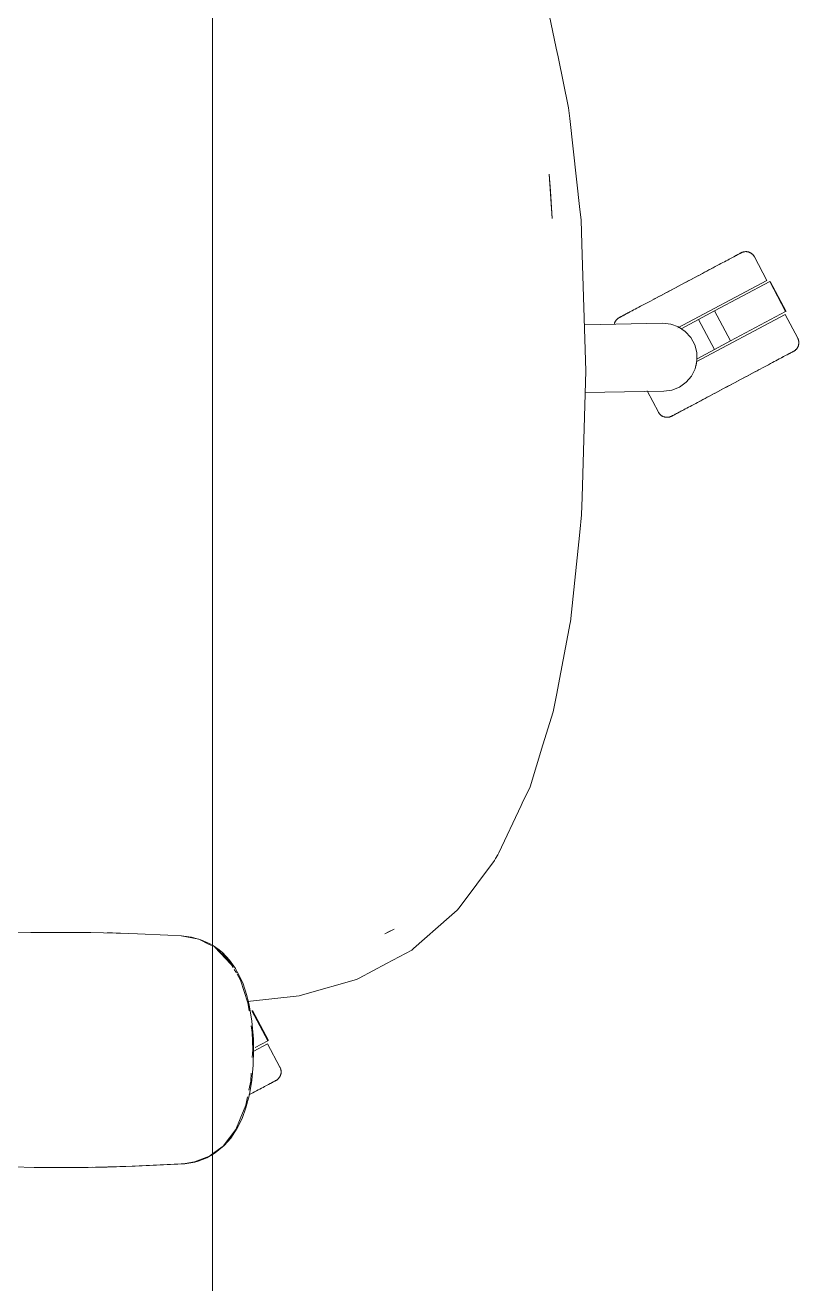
# Model space of a CAD drawing. Header units: millimetres. Extents: x 155927 to 317870, y -36033 to 97293.
# Drawn here: x 184242 to 184561, y 9767 to 10286 of the extents above; entities that cross this region are included whole.
import ezdxf

# ---------------------------------------------------------------- set-up
doc = ezdxf.new("R2010")
doc.units = ezdxf.units.MM
doc.header["$MEASUREMENT"] = 0
doc.layers.add('G-IMPT', color=8, linetype='CONTINUOUS', lineweight=9)
doc.layers.add('I-FURN', color=8, linetype='CONTINUOUS', lineweight=9)

msp = doc.modelspace()

# ---------------------------------------------------------------- linework, layer by layer
at = {"layer": 'G-IMPT'}
for p, q in [((184460.54, 10276.56), (184457.67, 10290.38)), ((184461.3, 10272.88), (184460.54, 10276.56)), ((184461.3, 10272.88), (184465.65, 10251.94)), ((184465.65, 10251.94), (184466.14, 10247.52)), ((184470.27, 10210.08), (184466.14, 10247.52)), ((184457.62, 10224.52), (184458.23, 10217.57)), ((184458.87, 10206.24), (184457.62, 10224.52)), ((184458.87, 10206.24), (184458.23, 10217.57)), ((184470.27, 10210.08), (184470.75, 10205.71)), ((184471.07, 10195.76), (184470.75, 10205.71)), ((184471.07, 10195.76), (184472.78, 10143.58)), ((184472.78, 10143.58), (184471.16, 10091.42)), ((184471.16, 10091.42), (184470.94, 10084.16)), ((184470.21, 10077.09), (184470.94, 10084.16)), ((184466.38, 10040.1), (184470.21, 10077.09)), ((184461.43, 10014.26), (184466.3, 10039.64)), ((184466.38, 10040.1), (184466.3, 10039.64)), ((184461.43, 10014.26), (184460.72, 10010.59)), ((184459.26, 10002.99), (184460.72, 10010.59)), ((184455.07, 9989.38), (184459.26, 10002.99)), ((184449.75, 9972.11), (184455.07, 9989.38)), ((184449.75, 9972.11), (184446.56, 9965.35)), ((184436.86, 9944.79), (184446.13, 9964.43)), ((184446.13, 9964.43), (184446.56, 9965.35)), ((184435.04, 9941.73), (184420.47, 9922.24)), ((184435.04, 9941.73), (184435.5, 9942.5)), ((184435.5, 9942.5), (184436.44, 9944.08)), ((184436.86, 9944.79), (184436.44, 9944.08)), ((184416.48, 9918.4), (184419.74, 9921.27)), ((184420.47, 9922.24), (184419.74, 9921.27)), ((184416.48, 9918.4), (184401.7, 9905.38)), ((184244.03, 9911.99), (184231.72, 9911.69)), ((184244.03, 9911.99), (184249.5, 9912.06)), ((184264.21, 9912.07), (184249.5, 9912.06)), ((184268.73, 9912.01), (184264.21, 9912.07)), ((184268.73, 9912.01), (184284.39, 9911.64)), ((184275.45, 9911.84), (184277.67, 9911.84)), ((184280.99, 9911.69), (184277.67, 9911.84)), ((184284.39, 9911.64), (184287.94, 9911.51)), ((184300.5, 9910.9), (184287.94, 9911.51)), ((184300.5, 9910.9), (184306.16, 9910.61)), ((184313.28, 9909.24), (184305.94, 9910.61)), ((184306.16, 9910.61), (184310.17, 9910.11)), ((184310.17, 9910.11), (184314.13, 9909.05)), ((184317.54, 9907.14), (184313.28, 9909.24)), ((184318.45, 9907.06), (184314.13, 9909.05)), ((184393.73, 9913.4), (184389.84, 9911.45)), ((184391.44, 9912.23), (184389.84, 9911.45)), ((184393.73, 9913.4), (184391.44, 9912.23)), ((184317.54, 9907.14), (184318.81, 9906.51)), ((184318.81, 9906.81), (184321.67, 9904.86)), ((184319.78, 9906.04), (184322.19, 9903.8)), ((184326.68, 9898.65), (184319.78, 9906.04)), ((184325.49, 9900.73), (184319.78, 9906.04)), ((184322.99, 9903.72), (184321.67, 9904.86)), ((184325.27, 9900.27), (184322.19, 9903.8)), ((184322.99, 9903.72), (184325.86, 9900.68)), ((184390.6, 9899.21), (184401.03, 9904.79)), ((184401.7, 9905.38), (184401.03, 9904.79)), ((184326.68, 9898.65), (184325.4, 9900.12)), ((184327.37, 9897.58), (184325.49, 9900.73)), ((184325.86, 9900.68), (184328.3, 9897.22)), ((184379.36, 9893.2), (184390.6, 9899.21)), ((184328.71, 9895.35), (184327.84, 9896.79)), ((184329.11, 9895.85), (184328.3, 9897.22)), ((184330.45, 9892.43), (184328.99, 9894.88)), ((184331.32, 9891.21), (184329.11, 9895.85)), ((184378.25, 9892.6), (184379.36, 9893.2)), ((184333.48, 9883.04), (184330.45, 9892.43)), ((184333.05, 9886.12), (184331.32, 9891.21)), ((184356.9, 9886.6), (184378.25, 9892.6)), ((184333.05, 9886.12), (184334.03, 9882.2)), ((184333.36, 9883.54), (184354.64, 9885.96)), ((184333.94, 9879.75), (184333.48, 9883.04)), ((184356.9, 9886.6), (184354.64, 9885.96)), ((184334.03, 9882.2), (184335.15, 9875.44)), ((184335.21, 9870.78), (184334.82, 9873.56)), ((184335.72, 9868.12), (184335.15, 9875.44)), ((184335.21, 9870.78), (184335.44, 9863.61)), ((184335.72, 9868.12), (184335.81, 9863.61)), ((184335.25, 9860.51), (184335.44, 9863.61)), ((184335.81, 9863.61), (184335.63, 9857.28)), ((184335.07, 9851.13), (184335.63, 9857.28)), ((184334.65, 9850.79), (184334.85, 9853.99)), ((184333.88, 9847.04), (184334.65, 9850.79)), ((184335.07, 9851.13), (184334.07, 9845.19)), ((184332.61, 9840.83), (184333.32, 9844.29)), ((184332.64, 9839.71), (184334.07, 9845.19)), ((184332.61, 9840.83), (184330.29, 9835.2)), ((184332.64, 9839.71), (184331.05, 9835.38)), ((184329.07, 9831.31), (184326.42, 9827.26)), ((184328.45, 9830.81), (184330.29, 9835.2)), ((184329.07, 9831.31), (184331.05, 9835.38)), ((184323.23, 9824.02), (184328.45, 9830.81)), ((184326.42, 9827.26), (184323.75, 9824.22)), ((184316.57, 9819.19), (184318.81, 9820.46)), ((184317.6, 9819.85), (184318.81, 9820.75)), ((184318.81, 9820.75), (184323.23, 9824.02)), ((184318.81, 9820.46), (184320.01, 9821.14)), ((184320.01, 9821.14), (184323.75, 9824.22)), ((184245.39, 9815.22), (184236.97, 9815.39)), ((184245.39, 9815.22), (184275.41, 9815.34)), ((184275.41, 9815.34), (184256.18, 9815.13)), ((184265.57, 9815.18), (184286.97, 9815.68)), ((184265.57, 9815.18), (184285.76, 9815.64)), ((184265.57, 9815.18), (184275.41, 9815.34)), ((184267.61, 9815.2), (184269.52, 9815.27)), ((184275.41, 9815.34), (184286.97, 9815.68)), ((184285.76, 9815.64), (184307.54, 9816.73)), ((184285.76, 9815.64), (184305.94, 9816.61)), ((184286.97, 9815.68), (184285.76, 9815.64)), ((184286.97, 9815.68), (184307.54, 9816.73)), ((184307.54, 9816.73), (184305.94, 9816.61)), ((184307.54, 9816.73), (184309.19, 9816.98)), ((184311.41, 9817.44), (184307.56, 9816.86)), ((184311.59, 9817.42), (184309.19, 9816.98)), ((184311.41, 9817.44), (184317.6, 9819.85)), ((184311.59, 9817.42), (184312.93, 9817.79)), ((184316.57, 9819.19), (184312.93, 9817.79)), ((184245.39, 9815.22), (184265.57, 9815.18)), ((184245.39, 9815.22), (184256.18, 9815.13)), ((184265.08, 9815.22), (184267.61, 9815.2))]:
    msp.add_line(p, q, dxfattribs=at)
at = {"layer": 'I-FURN'}
for p, q in [((184318.81, 10785.82), (184318.81, 9385.82)), ((184318.81, 9385.82), (184318.81, 10785.82)), ((184530.54, 10188.86), (184529.86, 10188.5)), ((184531.19, 10189.2), (184530.54, 10188.86)), ((184531.8, 10189.53), (184531.19, 10189.2)), ((184532.39, 10189.84), (184531.8, 10189.53)), ((184532.08, 10189.68), (184532.65, 10189.98)), ((184532.94, 10190.13), (184532.39, 10189.84)), ((184532.65, 10189.98), (184533.18, 10190.26)), ((184533.46, 10190.41), (184532.94, 10190.13)), ((184533.18, 10190.26), (184533.68, 10190.53)), ((184533.94, 10190.67), (184533.46, 10190.41)), ((184533.68, 10190.53), (184534.15, 10190.78)), ((184534.38, 10190.9), (184533.94, 10190.67)), ((184534.15, 10190.78), (184534.58, 10191.01)), ((184534.79, 10191.12), (184534.38, 10190.9)), ((184534.58, 10191.01), (184534.97, 10191.21)), ((184535.17, 10191.32), (184534.79, 10191.12)), ((184534.97, 10191.21), (184535.33, 10191.4)), ((184535.5, 10191.5), (184535.17, 10191.32)), ((184535.33, 10191.4), (184535.64, 10191.57)), ((184535.8, 10191.66), (184535.5, 10191.5)), ((184535.64, 10191.57), (184535.92, 10191.72)), ((184536.06, 10191.79), (184535.8, 10191.66)), ((184535.92, 10191.72), (184536.16, 10191.85)), ((184536.28, 10191.91), (184536.06, 10191.79)), ((184536.16, 10191.85), (184536.37, 10191.96)), ((184536.46, 10192.01), (184536.28, 10191.91)), ((184536.37, 10191.96), (184536.53, 10192.04)), ((184536.6, 10192.08), (184536.46, 10192.01)), ((184536.53, 10192.04), (184536.65, 10192.11)), ((184536.7, 10192.13), (184536.6, 10192.08)), ((184536.65, 10192.11), (184536.73, 10192.15)), ((184536.76, 10192.17), (184536.7, 10192.13)), ((184536.73, 10192.15), (184536.77, 10192.17)), ((184536.78, 10192.18), (184536.76, 10192.17)), ((184536.77, 10192.17), (184536.78, 10192.18)), ((184536.78, 10192.18), (184536.92, 10192.25)), ((184536.92, 10192.25), (184537.07, 10192.32)), ((184537.07, 10192.32), (184537.22, 10192.38)), ((184537.22, 10192.38), (184537.37, 10192.43)), ((184537.37, 10192.43), (184537.52, 10192.48)), ((184537.52, 10192.48), (184537.68, 10192.52)), ((184537.68, 10192.52), (184537.84, 10192.56)), ((184537.84, 10192.56), (184537.99, 10192.59)), ((184537.99, 10192.59), (184538.15, 10192.61)), ((184538.15, 10192.61), (184538.31, 10192.63)), ((184538.31, 10192.63), (184538.47, 10192.64)), ((184538.47, 10192.64), (184538.64, 10192.65)), ((184538.64, 10192.65), (184538.8, 10192.65)), ((184538.8, 10192.65), (184538.96, 10192.64)), ((184538.96, 10192.64), (184539.12, 10192.62)), ((184539.12, 10192.62), (184539.28, 10192.6)), ((184539.28, 10192.6), (184539.44, 10192.57)), ((184539.44, 10192.57), (184539.59, 10192.54)), ((184539.59, 10192.54), (184539.75, 10192.5)), ((184539.75, 10192.5), (184539.91, 10192.45)), ((184539.91, 10192.45), (184540.06, 10192.4)), ((184540.06, 10192.4), (184540.21, 10192.34)), ((184540.21, 10192.34), (184540.36, 10192.28)), ((184540.36, 10192.28), (184540.5, 10192.21)), ((184540.5, 10192.21), (184540.64, 10192.13)), ((184540.64, 10192.13), (184540.78, 10192.05)), ((184540.78, 10192.05), (184540.92, 10191.96)), ((184540.92, 10191.96), (184541.05, 10191.87)), ((184541.05, 10191.87), (184541.18, 10191.77)), ((184541.18, 10191.77), (184541.3, 10191.67)), ((184541.3, 10191.67), (184541.42, 10191.56)), ((184541.42, 10191.56), (184541.54, 10191.45)), ((184541.54, 10191.45), (184541.65, 10191.33)), ((184541.65, 10191.33), (184541.75, 10191.21)), ((184541.75, 10191.21), (184541.86, 10191.09)), ((184541.86, 10191.09), (184541.95, 10190.96)), ((184541.95, 10190.96), (184542.04, 10190.82)), ((184542.04, 10190.82), (184542.13, 10190.69)), ((184542.13, 10190.69), (184542.21, 10190.55)), ((184542.21, 10190.55), (184542.23, 10190.51)), ((184547.38, 10180.82), (184542.23, 10190.51)), ((184520.75, 10183.65), (184519.81, 10183.15)), ((184520.24, 10183.38), (184521.18, 10183.88)), ((184521.68, 10184.15), (184520.75, 10183.65)), ((184521.18, 10183.88), (184522.1, 10184.37)), ((184522.59, 10184.63), (184521.68, 10184.15)), ((184522.1, 10184.37), (184523.01, 10184.85)), ((184523.49, 10185.11), (184522.59, 10184.63)), ((184523.01, 10184.85), (184523.9, 10185.33)), ((184524.37, 10185.58), (184523.49, 10185.11)), ((184523.9, 10185.33), (184524.76, 10185.79)), ((184525.22, 10186.03), (184524.37, 10185.58)), ((184524.76, 10185.79), (184525.61, 10186.24)), ((184526.06, 10186.48), (184525.22, 10186.03)), ((184526.87, 10186.91), (184526.06, 10186.48)), ((184527.66, 10187.33), (184526.87, 10186.91)), ((184528.42, 10187.73), (184527.66, 10187.33)), ((184529.15, 10188.12), (184528.42, 10187.73)), ((184529.86, 10188.5), (184529.15, 10188.12)), ((184510.91, 10178.42), (184509.9, 10177.89)), ((184510.37, 10178.13), (184511.37, 10178.67)), ((184547.38, 10180.82), (184510.63, 10161.28)), ((184511.91, 10178.95), (184510.91, 10178.42)), ((184511.37, 10178.67), (184512.38, 10179.2)), ((184512.92, 10179.49), (184511.91, 10178.95)), ((184512.38, 10179.2), (184513.38, 10179.73)), ((184513.92, 10180.02), (184512.92, 10179.49)), ((184513.38, 10179.73), (184514.38, 10180.27)), ((184514.92, 10180.55), (184513.92, 10180.02)), ((184514.38, 10180.27), (184515.38, 10180.8)), ((184515.91, 10181.08), (184514.92, 10180.55)), ((184515.38, 10180.8), (184516.37, 10181.32)), ((184516.9, 10181.61), (184515.91, 10181.08)), ((184516.37, 10181.32), (184517.35, 10181.85)), ((184517.88, 10182.13), (184516.9, 10181.61)), ((184517.35, 10181.85), (184518.33, 10182.37)), ((184518.85, 10182.64), (184517.88, 10182.13)), ((184518.33, 10182.37), (184519.29, 10182.88)), ((184519.81, 10183.15), (184518.85, 10182.64)), ((184519.29, 10182.88), (184520.24, 10183.38)), ((184525.79, 10168.21), (184548.5, 10180.29)), ((184548.5, 10180.29), (184555.08, 10167.93)), ((184555.25, 10168.02), (184548.67, 10180.38)), ((184501.18, 10173.25), (184500.28, 10172.77)), ((184500.69, 10172.99), (184501.6, 10173.47)), ((184502.1, 10173.74), (184501.18, 10173.25)), ((184501.6, 10173.47), (184502.53, 10173.97)), ((184503.04, 10174.24), (184502.1, 10173.74)), ((184502.53, 10173.97), (184503.48, 10174.47)), ((184503.99, 10174.74), (184503.04, 10174.24)), ((184503.48, 10174.47), (184504.43, 10174.98)), ((184504.96, 10175.26), (184503.99, 10174.74)), ((184504.43, 10174.98), (184505.4, 10175.49)), ((184505.93, 10175.77), (184504.96, 10175.26)), ((184505.4, 10175.49), (184506.38, 10176.01)), ((184506.91, 10176.3), (184505.93, 10175.77)), ((184506.38, 10176.01), (184507.37, 10176.54)), ((184507.9, 10176.82), (184506.91, 10176.3)), ((184507.37, 10176.54), (184508.36, 10177.07)), ((184508.9, 10177.35), (184507.9, 10176.82)), ((184508.36, 10177.07), (184509.36, 10177.6)), ((184509.9, 10177.89), (184508.9, 10177.35)), ((184509.36, 10177.6), (184510.37, 10178.13)), ((184490.89, 10167.78), (184491.48, 10168.09)), ((184491.81, 10168.26), (184491.21, 10167.94)), ((184492.44, 10168.6), (184491.81, 10168.26)), ((184493.11, 10168.95), (184492.44, 10168.6)), ((184493.8, 10169.32), (184493.11, 10168.95)), ((184494.52, 10169.71), (184493.8, 10169.32)), ((184495.27, 10170.11), (184494.52, 10169.71)), ((184496.05, 10170.52), (184495.27, 10170.11)), ((184496.85, 10170.94), (184496.05, 10170.52)), ((184497.67, 10171.38), (184496.85, 10170.94)), ((184498.52, 10171.83), (184497.67, 10171.38)), ((184499.39, 10172.3), (184498.52, 10171.83)), ((184500.28, 10172.77), (184499.39, 10172.3)), ((184519.15, 10164.68), (184525.79, 10168.21)), ((184525.79, 10168.21), (184532.37, 10155.85)), ((184472.16, 10162.54), (184504.35, 10163.1)), ((184484.47, 10162.81), (184484.51, 10162.97)), ((184484.51, 10162.97), (184484.56, 10163.12)), ((184484.56, 10163.12), (184484.61, 10163.27)), ((184484.61, 10163.27), (184484.67, 10163.42)), ((184484.67, 10163.42), (184484.74, 10163.57)), ((184484.74, 10163.57), (184484.81, 10163.72)), ((184484.81, 10163.72), (184484.88, 10163.86)), ((184484.88, 10163.86), (184484.96, 10164)), ((184484.96, 10164), (184485.05, 10164.13)), ((184485.05, 10164.13), (184485.14, 10164.26)), ((184485.14, 10164.26), (184485.24, 10164.39)), ((184485.24, 10164.39), (184485.34, 10164.52)), ((184485.34, 10164.52), (184485.45, 10164.64)), ((184485.45, 10164.64), (184485.56, 10164.75)), ((184485.56, 10164.75), (184485.68, 10164.86)), ((184485.68, 10164.86), (184485.8, 10164.97)), ((184485.8, 10164.97), (184485.93, 10165.07)), ((184485.93, 10165.07), (184486.06, 10165.17)), ((184486.06, 10165.17), (184486.19, 10165.26)), ((184486.19, 10165.26), (184486.33, 10165.34)), ((184486.33, 10165.34), (184486.47, 10165.42)), ((184486.47, 10165.42), (184486.5, 10165.44)), ((184486.5, 10165.44), (184486.52, 10165.46)), ((184486.51, 10165.45), (184486.5, 10165.44)), ((184486.55, 10165.47), (184486.51, 10165.45)), ((184486.52, 10165.46), (184486.58, 10165.49)), ((184486.63, 10165.51), (184486.55, 10165.47)), ((184486.58, 10165.49), (184486.69, 10165.54)), ((184486.76, 10165.58), (184486.63, 10165.51)), ((184486.69, 10165.54), (184486.83, 10165.62)), ((184486.92, 10165.66), (184486.76, 10165.58)), ((184486.83, 10165.62), (184487.01, 10165.71)), ((184487.12, 10165.77), (184486.92, 10165.66)), ((184487.01, 10165.71), (184487.22, 10165.83)), ((184487.36, 10165.9), (184487.12, 10165.77)), ((184487.22, 10165.83), (184487.48, 10165.97)), ((184487.64, 10166.05), (184487.36, 10165.9)), ((184487.48, 10165.97), (184487.78, 10166.12)), ((184487.96, 10166.22), (184487.64, 10166.05)), ((184487.78, 10166.12), (184488.12, 10166.3)), ((184488.31, 10166.41), (184487.96, 10166.22)), ((184488.12, 10166.3), (184488.49, 10166.5)), ((184488.71, 10166.62), (184488.31, 10166.41)), ((184488.49, 10166.5), (184488.9, 10166.72)), ((184489.14, 10166.84), (184488.71, 10166.62)), ((184488.9, 10166.72), (184489.34, 10166.96)), ((184489.6, 10167.09), (184489.14, 10166.84)), ((184489.34, 10166.96), (184489.83, 10167.21)), ((184490.1, 10167.36), (184489.6, 10167.09)), ((184489.83, 10167.21), (184490.34, 10167.49)), ((184490.64, 10167.64), (184490.1, 10167.36)), ((184490.34, 10167.49), (184490.89, 10167.78)), ((184491.21, 10167.94), (184490.64, 10167.64)), ((184504.35, 10163.1), (184507.7, 10162.75)), ((184512.01, 10160.88), (184519.15, 10164.68)), ((184554.89, 10166.7), (184518.17, 10147.17)), ((184519.15, 10164.68), (184525.73, 10152.32)), ((184555.08, 10167.93), (184532.37, 10155.85)), ((184560.04, 10157.01), (184554.89, 10166.7)), ((184507.7, 10162.75), (184510.88, 10161.61)), ((184510.88, 10161.61), (184513.69, 10159.74)), ((184513.69, 10159.74), (184515.97, 10157.26)), ((184515.97, 10157.26), (184517.59, 10154.3)), ((184517.59, 10154.3), (184518.45, 10151.04)), ((184532.37, 10155.85), (184525.73, 10152.32)), ((184559.54, 10152.49), (184559.43, 10152.37)), ((184559.64, 10152.61), (184559.54, 10152.49)), ((184559.74, 10152.74), (184559.64, 10152.61)), ((184559.83, 10152.87), (184559.74, 10152.74)), ((184559.92, 10153.01), (184559.83, 10152.87)), ((184560, 10153.15), (184559.92, 10153.01)), ((184560.07, 10153.29), (184560, 10153.15)), ((184560.04, 10157.01), (184560.11, 10156.87)), ((184560.14, 10153.43), (184560.07, 10153.29)), ((184560.11, 10156.87), (184560.18, 10156.72)), ((184560.21, 10153.58), (184560.14, 10153.43)), ((184560.18, 10156.72), (184560.24, 10156.57)), ((184560.27, 10153.73), (184560.21, 10153.58)), ((184560.24, 10156.57), (184560.3, 10156.42)), ((184560.32, 10153.88), (184560.27, 10153.73)), ((184560.3, 10156.42), (184560.35, 10156.27)), ((184560.37, 10154.04), (184560.32, 10153.88)), ((184560.35, 10156.27), (184560.39, 10156.11)), ((184560.41, 10154.2), (184560.37, 10154.04)), ((184560.39, 10156.11), (184560.43, 10155.95)), ((184560.44, 10154.35), (184560.41, 10154.2)), ((184560.43, 10155.95), (184560.46, 10155.8)), ((184560.47, 10154.51), (184560.44, 10154.35)), ((184560.46, 10155.8), (184560.48, 10155.64)), ((184560.49, 10154.67), (184560.47, 10154.51)), ((184560.48, 10155.64), (184560.5, 10155.48)), ((184560.5, 10154.83), (184560.49, 10154.67)), ((184560.5, 10155.48), (184560.51, 10155.32)), ((184560.51, 10154.99), (184560.5, 10154.83)), ((184560.51, 10155.32), (184560.51, 10155.15)), ((184560.51, 10155.15), (184560.51, 10154.99)), ((184518.51, 10147.67), (184517.76, 10144.38)), ((184518.45, 10151.04), (184518.51, 10147.67)), ((184525.73, 10152.32), (184518.58, 10148.52)), ((184549.61, 10146.9), (184550.36, 10147.3)), ((184550.36, 10147.3), (184551.08, 10147.68)), ((184551.08, 10147.68), (184551.77, 10148.05)), ((184551.77, 10148.05), (184552.44, 10148.4)), ((184552.44, 10148.4), (184553.07, 10148.74)), ((184553.07, 10148.74), (184553.67, 10149.06)), ((184553.98, 10149.23), (184553.4, 10148.92)), ((184553.67, 10149.06), (184554.24, 10149.36)), ((184554.53, 10149.52), (184553.98, 10149.23)), ((184554.24, 10149.36), (184554.78, 10149.65)), ((184555.05, 10149.79), (184554.53, 10149.52)), ((184554.78, 10149.65), (184555.28, 10149.91)), ((184555.53, 10150.05), (184555.05, 10149.79)), ((184555.28, 10149.91), (184555.74, 10150.16)), ((184555.98, 10150.29), (184555.53, 10150.05)), ((184555.74, 10150.16), (184556.17, 10150.39)), ((184556.39, 10150.51), (184555.98, 10150.29)), ((184556.17, 10150.39), (184556.57, 10150.6)), ((184556.76, 10150.7), (184556.39, 10150.51)), ((184556.57, 10150.6), (184556.92, 10150.79)), ((184557.1, 10150.88), (184556.76, 10150.7)), ((184556.92, 10150.79), (184557.24, 10150.96)), ((184557.4, 10151.04), (184557.1, 10150.88)), ((184557.24, 10150.96), (184557.52, 10151.11)), ((184557.65, 10151.18), (184557.4, 10151.04)), ((184557.52, 10151.11), (184557.76, 10151.23)), ((184557.87, 10151.29), (184557.65, 10151.18)), ((184557.76, 10151.23), (184557.96, 10151.34)), ((184558.05, 10151.39), (184557.87, 10151.29)), ((184557.96, 10151.34), (184558.12, 10151.43)), ((184558.19, 10151.46), (184558.05, 10151.39)), ((184558.12, 10151.43), (184558.24, 10151.49)), ((184558.29, 10151.52), (184558.19, 10151.46)), ((184558.24, 10151.49), (184558.33, 10151.54)), ((184558.35, 10151.55), (184558.29, 10151.52)), ((184558.33, 10151.54), (184558.37, 10151.56)), ((184558.37, 10151.56), (184558.35, 10151.55)), ((184558.41, 10151.58), (184558.37, 10151.56)), ((184558.37, 10151.56), (184558.37, 10151.56)), ((184558.55, 10151.66), (184558.41, 10151.58)), ((184558.69, 10151.75), (184558.55, 10151.66)), ((184558.82, 10151.84), (184558.69, 10151.75)), ((184558.95, 10151.93), (184558.82, 10151.84)), ((184559.08, 10152.04), (184558.95, 10151.93)), ((184559.2, 10152.14), (184559.08, 10152.04)), ((184559.32, 10152.25), (184559.2, 10152.14)), ((184559.43, 10152.37), (184559.32, 10152.25)), ((184517.76, 10144.38), (184516.25, 10141.36)), ((184539.92, 10141.75), (184540.89, 10142.26)), ((184541.4, 10142.54), (184540.44, 10142.03)), ((184540.89, 10142.26), (184541.84, 10142.77)), ((184542.35, 10143.04), (184541.4, 10142.54)), ((184541.84, 10142.77), (184542.78, 10143.27)), ((184543.28, 10143.53), (184542.35, 10143.04)), ((184542.78, 10143.27), (184543.7, 10143.76)), ((184544.19, 10144.02), (184543.28, 10143.53)), ((184543.7, 10143.76), (184544.6, 10144.24)), ((184544.6, 10144.24), (184545.49, 10144.71)), ((184545.49, 10144.71), (184546.36, 10145.17)), ((184546.36, 10145.17), (184547.21, 10145.62)), ((184547.21, 10145.62), (184548.03, 10146.06)), ((184548.03, 10146.06), (184548.83, 10146.49)), ((184548.83, 10146.49), (184549.61, 10146.9)), ((184514.05, 10138.8), (184511.31, 10136.84)), ((184516.25, 10141.36), (184514.05, 10138.8)), ((184529.96, 10136.45), (184530.96, 10136.98)), ((184531.5, 10137.27), (184530.5, 10136.74)), ((184530.96, 10136.98), (184531.96, 10137.52)), ((184532.5, 10137.8), (184531.5, 10137.27)), ((184531.96, 10137.52), (184532.97, 10138.05)), ((184533.51, 10138.34), (184532.5, 10137.8)), ((184532.97, 10138.05), (184533.97, 10138.59)), ((184534.51, 10138.87), (184533.51, 10138.34)), ((184533.97, 10138.59), (184534.98, 10139.12)), ((184535.52, 10139.41), (184534.51, 10138.87)), ((184534.98, 10139.12), (184535.98, 10139.65)), ((184536.52, 10139.94), (184535.52, 10139.41)), ((184535.98, 10139.65), (184536.97, 10140.18)), ((184537.51, 10140.47), (184536.52, 10139.94)), ((184536.97, 10140.18), (184537.96, 10140.71)), ((184538.5, 10140.99), (184537.51, 10140.47)), ((184537.96, 10140.71), (184538.95, 10141.23)), ((184539.48, 10141.51), (184538.5, 10140.99)), ((184538.95, 10141.23), (184539.92, 10141.75)), ((184540.44, 10142.03), (184539.48, 10141.51)), ((184504.84, 10135.12), (184472.5, 10134.55)), ((184497.95, 10135.34), (184502.65, 10126.5)), ((184508.18, 10135.58), (184504.84, 10135.12)), ((184511.31, 10136.84), (184508.18, 10135.58)), ((184520.51, 10131.43), (184521.39, 10131.9)), ((184521.87, 10132.15), (184520.98, 10131.68)), ((184521.39, 10131.9), (184522.29, 10132.37)), ((184522.78, 10132.63), (184521.87, 10132.15)), ((184522.29, 10132.37), (184523.2, 10132.86)), ((184523.7, 10133.12), (184522.78, 10132.63)), ((184523.2, 10132.86), (184524.13, 10133.35)), ((184524.64, 10133.62), (184523.7, 10133.12)), ((184524.13, 10133.35), (184525.07, 10133.85)), ((184525.59, 10134.13), (184524.64, 10133.62)), ((184525.07, 10133.85), (184526.03, 10134.36)), ((184526.55, 10134.64), (184525.59, 10134.13)), ((184526.03, 10134.36), (184527, 10134.88)), ((184527.53, 10135.16), (184526.55, 10134.64)), ((184527, 10134.88), (184527.98, 10135.4)), ((184528.51, 10135.68), (184527.53, 10135.16)), ((184527.98, 10135.4), (184528.96, 10135.92)), ((184529.5, 10136.21), (184528.51, 10135.68)), ((184528.96, 10135.92), (184529.96, 10136.45)), ((184530.5, 10136.74), (184529.5, 10136.21)), ((184510.94, 10126.34), (184511.42, 10126.6)), ((184511.7, 10126.74), (184511.2, 10126.48)), ((184511.42, 10126.6), (184511.94, 10126.87)), ((184512.23, 10127.03), (184511.7, 10126.74)), ((184511.94, 10126.87), (184512.49, 10127.16)), ((184512.8, 10127.33), (184512.23, 10127.03)), ((184512.49, 10127.16), (184513.07, 10127.47)), ((184513.07, 10127.47), (184513.69, 10127.8)), ((184513.69, 10127.8), (184514.34, 10128.15)), ((184514.34, 10128.15), (184515.02, 10128.51)), ((184515.02, 10128.51), (184515.72, 10128.88)), ((184515.72, 10128.88), (184516.46, 10129.27)), ((184516.46, 10129.27), (184517.22, 10129.68)), ((184517.22, 10129.68), (184518.01, 10130.1)), ((184518.01, 10130.1), (184518.82, 10130.53)), ((184518.82, 10130.53), (184519.66, 10130.97)), ((184520.12, 10131.22), (184519.27, 10130.77)), ((184519.66, 10130.97), (184520.51, 10131.43)), ((184520.98, 10131.68), (184520.12, 10131.22)), ((184502.67, 10126.46), (184502.65, 10126.5)), ((184502.75, 10126.32), (184502.67, 10126.46)), ((184502.84, 10126.18), (184502.75, 10126.32)), ((184502.93, 10126.05), (184502.84, 10126.18)), ((184503.02, 10125.92), (184502.93, 10126.05)), ((184503.12, 10125.79), (184503.02, 10125.92)), ((184503.23, 10125.67), (184503.12, 10125.79)), ((184503.34, 10125.55), (184503.23, 10125.67)), ((184503.46, 10125.44), (184503.34, 10125.55)), ((184503.58, 10125.33), (184503.46, 10125.44)), ((184503.7, 10125.23), (184503.58, 10125.33)), ((184503.83, 10125.13), (184503.7, 10125.23)), ((184503.96, 10125.04), (184503.83, 10125.13)), ((184504.1, 10124.95), (184503.96, 10125.04)), ((184504.24, 10124.87), (184504.1, 10124.95)), ((184504.38, 10124.8), (184504.24, 10124.87)), ((184504.52, 10124.73), (184504.38, 10124.8)), ((184504.67, 10124.66), (184504.52, 10124.73)), ((184504.82, 10124.6), (184504.67, 10124.66)), ((184504.97, 10124.55), (184504.82, 10124.6)), ((184505.13, 10124.5), (184504.97, 10124.55)), ((184505.28, 10124.46), (184505.13, 10124.5)), ((184505.44, 10124.43), (184505.28, 10124.46)), ((184505.6, 10124.4), (184505.44, 10124.43)), ((184505.76, 10124.38), (184505.6, 10124.4)), ((184505.92, 10124.37), (184505.76, 10124.38)), ((184506.08, 10124.36), (184505.92, 10124.37)), ((184506.24, 10124.36), (184506.08, 10124.36)), ((184506.4, 10124.36), (184506.24, 10124.36)), ((184506.56, 10124.37), (184506.4, 10124.36)), ((184506.73, 10124.39), (184506.56, 10124.37)), ((184506.88, 10124.41), (184506.73, 10124.39)), ((184507.04, 10124.44), (184506.88, 10124.41)), ((184507.2, 10124.48), (184507.04, 10124.44)), ((184507.36, 10124.52), (184507.2, 10124.48)), ((184507.51, 10124.57), (184507.36, 10124.52)), ((184507.66, 10124.63), (184507.51, 10124.57)), ((184507.81, 10124.69), (184507.66, 10124.63)), ((184507.96, 10124.76), (184507.81, 10124.69)), ((184508.1, 10124.83), (184507.96, 10124.76)), ((184508.1, 10124.83), (184508.12, 10124.84)), ((184508.11, 10124.83), (184508.1, 10124.83)), ((184508.15, 10124.85), (184508.11, 10124.83)), ((184508.12, 10124.84), (184508.18, 10124.87)), ((184508.23, 10124.9), (184508.15, 10124.85)), ((184508.18, 10124.87), (184508.28, 10124.93)), ((184508.35, 10124.96), (184508.23, 10124.9)), ((184508.28, 10124.93), (184508.42, 10125)), ((184508.51, 10125.05), (184508.35, 10124.96)), ((184508.42, 10125), (184508.6, 10125.1)), ((184508.71, 10125.16), (184508.51, 10125.05)), ((184508.6, 10125.1), (184508.82, 10125.21)), ((184508.96, 10125.28), (184508.71, 10125.16)), ((184508.82, 10125.21), (184509.08, 10125.35)), ((184509.23, 10125.43), (184508.96, 10125.28)), ((184509.08, 10125.35), (184509.38, 10125.51)), ((184509.55, 10125.6), (184509.23, 10125.43)), ((184509.38, 10125.51), (184509.71, 10125.69)), ((184509.91, 10125.79), (184509.55, 10125.6)), ((184509.71, 10125.69), (184510.08, 10125.88)), ((184510.3, 10126), (184509.91, 10125.79)), ((184510.08, 10125.88), (184510.49, 10126.1)), ((184510.73, 10126.23), (184510.3, 10126)), ((184510.49, 10126.1), (184510.94, 10126.34)), ((184511.2, 10126.48), (184510.73, 10126.23)), ((184335.05, 9879.69), (184335.14, 9879.74)), ((184335.14, 9879.74), (184341.72, 9867.38)), ((184341.89, 9867.47), (184335.31, 9879.83)), ((184341.72, 9867.38), (184336.42, 9864.57)), ((184341.53, 9866.15), (184335.9, 9863.16)), ((184346.68, 9856.47), (184341.53, 9866.15)), ((184345.84, 9851.6), (184345.72, 9851.49)), ((184345.96, 9851.71), (184345.84, 9851.6)), ((184346.07, 9851.82), (184345.96, 9851.71)), ((184346.18, 9851.94), (184346.07, 9851.82)), ((184346.28, 9852.07), (184346.18, 9851.94)), ((184346.38, 9852.2), (184346.28, 9852.07)), ((184346.47, 9852.33), (184346.38, 9852.2)), ((184346.56, 9852.46), (184346.47, 9852.33)), ((184346.64, 9852.6), (184346.56, 9852.46)), ((184346.71, 9852.74), (184346.64, 9852.6)), ((184346.68, 9856.47), (184346.75, 9856.32)), ((184346.78, 9852.89), (184346.71, 9852.74)), ((184346.75, 9856.32), (184346.82, 9856.18)), ((184346.85, 9853.04), (184346.78, 9852.89)), ((184346.82, 9856.18), (184346.88, 9856.03)), ((184346.91, 9853.19), (184346.85, 9853.04)), ((184346.88, 9856.03), (184346.94, 9855.87)), ((184346.96, 9853.34), (184346.91, 9853.19)), ((184346.94, 9855.87), (184346.99, 9855.72)), ((184347.01, 9853.49), (184346.96, 9853.34)), ((184346.99, 9855.72), (184347.03, 9855.57)), ((184347.05, 9853.65), (184347.01, 9853.49)), ((184347.03, 9855.57), (184347.07, 9855.41)), ((184347.08, 9853.81), (184347.05, 9853.65)), ((184347.07, 9855.41), (184347.1, 9855.25)), ((184347.11, 9853.97), (184347.08, 9853.81)), ((184347.1, 9855.25), (184347.12, 9855.09)), ((184347.13, 9854.13), (184347.11, 9853.97)), ((184347.12, 9855.09), (184347.14, 9854.93)), ((184347.14, 9854.29), (184347.13, 9854.13)), ((184347.14, 9854.93), (184347.15, 9854.77)), ((184347.15, 9854.45), (184347.14, 9854.29)), ((184347.15, 9854.77), (184347.15, 9854.61)), ((184347.15, 9854.61), (184347.15, 9854.45)), ((184336.25, 9846.35), (184337, 9846.75)), ((184337, 9846.75), (184337.72, 9847.14)), ((184337.72, 9847.14), (184338.41, 9847.51)), ((184338.41, 9847.51), (184339.08, 9847.86)), ((184339.08, 9847.86), (184339.71, 9848.2)), ((184339.71, 9848.2), (184340.31, 9848.52)), ((184340.63, 9848.68), (184340.04, 9848.37)), ((184340.31, 9848.52), (184340.88, 9848.82)), ((184341.18, 9848.97), (184340.63, 9848.68)), ((184340.88, 9848.82), (184341.42, 9849.1)), ((184341.69, 9849.25), (184341.18, 9848.97)), ((184341.42, 9849.1), (184341.92, 9849.37)), ((184342.17, 9849.5), (184341.69, 9849.25)), ((184341.92, 9849.37), (184342.38, 9849.62)), ((184342.62, 9849.74), (184342.17, 9849.5)), ((184342.38, 9849.62), (184342.81, 9849.84)), ((184343.03, 9849.96), (184342.62, 9849.74)), ((184342.81, 9849.84), (184343.21, 9850.05)), ((184343.4, 9850.16), (184343.03, 9849.96)), ((184343.21, 9850.05), (184343.56, 9850.24)), ((184343.74, 9850.34), (184343.4, 9850.16)), ((184343.56, 9850.24), (184343.88, 9850.41)), ((184344.04, 9850.49), (184343.74, 9850.34)), ((184343.88, 9850.41), (184344.16, 9850.56)), ((184344.3, 9850.63), (184344.04, 9850.49)), ((184344.16, 9850.56), (184344.4, 9850.69)), ((184344.51, 9850.75), (184344.3, 9850.63)), ((184344.4, 9850.69), (184344.6, 9850.8)), ((184344.69, 9850.84), (184344.51, 9850.75)), ((184344.6, 9850.8), (184344.76, 9850.88)), ((184344.83, 9850.92), (184344.69, 9850.84)), ((184344.76, 9850.88), (184344.89, 9850.95)), ((184344.94, 9850.97), (184344.83, 9850.92)), ((184344.89, 9850.95), (184344.97, 9850.99)), ((184345, 9851), (184344.94, 9850.97)), ((184344.97, 9850.99), (184345.01, 9851.01)), ((184345.02, 9851.02), (184345, 9851)), ((184345.01, 9851.01), (184345.02, 9851.02)), ((184345.05, 9851.04), (184345.02, 9851.02)), ((184345.19, 9851.12), (184345.05, 9851.04)), ((184345.33, 9851.2), (184345.19, 9851.12)), ((184345.46, 9851.29), (184345.33, 9851.2)), ((184345.59, 9851.39), (184345.46, 9851.29)), ((184345.72, 9851.49), (184345.59, 9851.39)), ((184333.85, 9845.08), (184334.67, 9845.52)), ((184334.67, 9845.52), (184335.47, 9845.94)), ((184335.47, 9845.94), (184336.25, 9846.35))]:
    msp.add_line(p, q, dxfattribs=at)
msp.add_arc((184504.78, 10149.11), 13.81, 342.664, 347.6527, dxfattribs=at)
msp.add_open_spline([(184518.39, 10146.75), (184518.31, 10146.32), (184518.21, 10145.89), (184518.1, 10145.48)], degree=3, dxfattribs=at)

doc.saveas('drawing.dxf')
